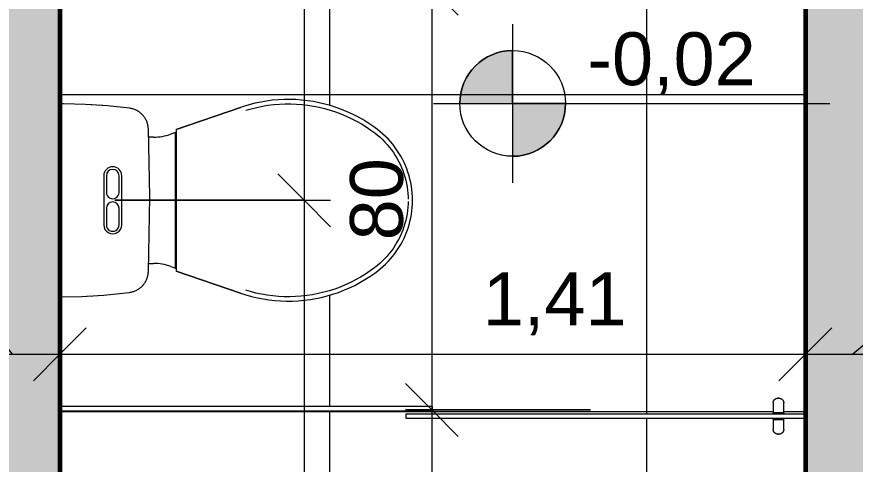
# Model space of a CAD drawing. Header units: millimetres. Extents: x -168557 to 193771, y -108373 to 197278.
# Drawn here: x 184331 to 185917, y -15529 to -14683 of the extents above; entities that cross this region are included whole.
import ezdxf

# ---------------------------------------------------------------- set-up
doc = ezdxf.new("R2010")
doc.units = ezdxf.units.MM
for name, color, linetype, lineweight in [('A-ANNO-DIMS', 211, 'Continuous', 9), ('A-ANNO-DIMS-50', 211, 'Continuous', 9), ('A-FLOR-PATT', 8, 'Continuous', 25), ('A-GENM', 13, 'Continuous', 9), ('A-WALL', 113, 'Continuous', 9), ('A-WALL-PATT', 111, 'Continuous', 25), ('G-ANNO-DIMS', 111, 'Continuous', 9), ('P-SANR-FIXT', 6, 'Continuous', 9)]:
    doc.layers.add(name, color=color, linetype=linetype, lineweight=lineweight)
doc.styles.add('@Arial Unicode MS_1', font='ARIALUNI.TTF', dxfattribs={"height": 100})
doc.styles.add('Arial_2', font='arial.ttf', dxfattribs={"height": 100})
doc.dimstyles.new('CRT_-__Metros_-_Linha_de_chamada_3_5_mm_2', dxfattribs={"dimscale": 304.8, "dimtxt": 100.584485, "dimasz": 0.328084, "dimexe": 0.164042, "dimexo": 0.0625, "dimgap": 0.082021, "dimtad": 1, "dimdec": 0, "dimlfac": 0.1, "dimdsep": 46, "dimtxsty": '@Arial Unicode MS_1', "dimblk1": 'OBLIQUE', "dimblk2": 'OBLIQUE', "dimsah": 1, "dimcen": 0.09, "dimdle": 0.164042, "dimazin": 0, "dimtfac": 1, "dimtdec": 4, "dimtix": 1, "dimtmove": 0, "dimatfit": 3, "dimfxl": 0.984252, "dimfxlon": 1, "dimtvp": 1, "dimtolj": 1, "dimtzin": 0, "dimarcsym": 2})
doc.dimstyles.new('CRT_-__Metros_-_Linha_de_chamada_3_5_mm_4', dxfattribs={"dimscale": 304.8, "dimtxt": 100.584485, "dimasz": 0.328084, "dimexe": 0.164042, "dimexo": 0.0625, "dimgap": 0.082021, "dimtad": 1, "dimdec": 0, "dimlfac": 0.1, "dimdsep": 46, "dimtxsty": '@Arial Unicode MS_1', "dimblk1": 'OBLIQUE', "dimblk2": 'OBLIQUE', "dimsah": 1, "dimcen": 0.09, "dimdle": 0.164042, "dimazin": 0, "dimtfac": 1, "dimtdec": 4, "dimtix": 1, "dimtmove": 1, "dimatfit": 3, "dimfxl": 0.984252, "dimfxlon": 1, "dimtvp": 1, "dimtolj": 1, "dimtzin": 0, "dimarcsym": 2})
doc.dimstyles.new('CRT_-__Metros_-_Linha_de_chamada_3_5_mm_5', dxfattribs={"dimscale": 304.8, "dimtxt": 100.584485, "dimasz": 0.328084, "dimexe": 0.164042, "dimexo": 0.0625, "dimgap": 0.082021, "dimtad": 1, "dimlfac": 0.001, "dimrnd": 0.01, "dimzin": 0, "dimdsep": 46, "dimtxsty": '@Arial Unicode MS_1', "dimblk1": 'OBLIQUE', "dimblk2": 'OBLIQUE', "dimsah": 1, "dimcen": 0.09, "dimdle": 0.164042, "dimazin": 0, "dimtfac": 1, "dimtdec": 4, "dimtix": 1, "dimtmove": 2, "dimatfit": 3, "dimfxl": 0.984252, "dimfxlon": 1, "dimtvp": 1, "dimtolj": 1, "dimtzin": 0, "dimarcsym": 2})
doc.dimstyles.new('CRT_-__Metros_-_Linha_de_chamada_3_5_mm_6', dxfattribs={"dimscale": 304.8, "dimtxt": 100.584485, "dimasz": 0.328084, "dimexe": 0.164042, "dimexo": 0.0625, "dimgap": 0.082021, "dimtad": 1, "dimdec": 0, "dimlfac": 0.1, "dimdsep": 46, "dimtxsty": '@Arial Unicode MS_1', "dimblk1": 'OBLIQUE', "dimblk2": 'OBLIQUE', "dimsah": 1, "dimcen": 0.09, "dimdle": 0.164042, "dimazin": 0, "dimtfac": 1, "dimtdec": 4, "dimtix": 1, "dimtmove": 2, "dimatfit": 3, "dimfxl": 0.984252, "dimfxlon": 1, "dimtvp": 1, "dimtolj": 1, "dimtzin": 0, "dimarcsym": 2})

# ---------------------------------------------------------------- blocks, each defined once
blk = doc.blocks.new('CRT_MGN_BNH_Box frontal F1 Tec-Vidro - CRT_MGN_BNH_Box frontal F1 Tec-Vidro-2700670-TERREO')
at = {"layer": 'A-GENM', "color": 55}
for p, q in [((-664, 36.7), (-664, 17.8)), ((-644, 17.8), (-644, 36.7)), ((-664, 17.8), (-644, 17.8)), ((-664, 5.6), (-664, -13.3)), ((-664, 5.6), (-644, 5.6)), ((-644, -13.3), (-644, 5.6))]:
    blk.add_line(p, q, dxfattribs=at)
at = {"layer": 'A-GENM', "color": 55, "flags": 128}
for points in [[(-664, 36.7), (-664, 37), (-664, 37.4), (-663.9, 37.7), (-663.9, 38.1), (-663.8, 38.4), (-663.7, 38.8), (-663.6, 39.1), (-663.5, 39.5), (-663.4, 39.8), (-663.3, 40.2), (-663.1, 40.5), (-663, 40.8), (-662.8, 41.1), (-662.6, 41.4), (-662.4, 41.7), (-662.2, 42), (-662, 42.3), (-661.8, 42.6), (-661.5, 42.9), (-661.3, 43.1), (-661, 43.4), (-660.7, 43.6), (-660.5, 43.8), (-660.2, 44), (-659.9, 44.2), (-659.6, 44.4), (-659.2, 44.6), (-658.9, 44.8), (-658.6, 44.9), (-658.3, 45), (-657.9, 45.2), (-657.6, 45.3), (-657.2, 45.4), (-656.9, 45.5), (-656.5, 45.5), (-656.2, 45.6), (-655.8, 45.6), (-655.5, 45.6), (-655.1, 45.7), (-655, 45.7)], [(-653, 45.7), (-653, 45.7), (-653, 45.7), (-653, 45.7), (-653, 45.7), (-653, 45.7), (-653, 45.7), (-653.1, 45.7), (-653.1, 45.7), (-653.1, 45.7), (-653.1, 45.7), (-653.1, 45.7), (-653.1, 45.7), (-653.2, 45.7), (-653.2, 45.7), (-653.2, 45.7), (-653.2, 45.7), (-653.2, 45.7), (-653.3, 45.7), (-653.3, 45.7), (-653.3, 45.7), (-653.4, 45.7), (-653.4, 45.7), (-653.4, 45.7), (-653.5, 45.7), (-653.5, 45.7), (-653.5, 45.7), (-653.6, 45.7), (-653.6, 45.7), (-653.6, 45.7), (-653.7, 45.7), (-653.7, 45.7), (-653.8, 45.7), (-653.8, 45.7), (-653.8, 45.7), (-653.9, 45.7), (-653.9, 45.7), (-653.9, 45.7), (-654, 45.7), (-654, 45.7), (-654.1, 45.7), (-654.1, 45.7), (-654.1, 45.7), (-654.2, 45.7), (-654.2, 45.7), (-654.3, 45.7), (-654.3, 45.7), (-654.3, 45.7), (-654.4, 45.7), (-654.4, 45.7), (-654.5, 45.7), (-654.5, 45.7), (-654.5, 45.7), (-654.6, 45.7), (-654.6, 45.7), (-654.6, 45.7), (-654.7, 45.7), (-654.7, 45.7), (-654.7, 45.7), (-654.7, 45.7), (-654.8, 45.7), (-654.8, 45.7), (-654.8, 45.7), (-654.8, 45.7), (-654.9, 45.7), (-654.9, 45.7), (-654.9, 45.7), (-654.9, 45.7), (-654.9, 45.7), (-654.9, 45.7), (-655, 45.7), (-655, 45.7), (-655, 45.7), (-655, 45.7), (-655, 45.7), (-655, 45.7), (-655, 45.7), (-655, 45.7)], [(-655, 45.7), (-655, 45.7), (-655, 45.7), (-655, 45.7), (-655, 45.7), (-655, 45.7), (-655, 45.7), (-654.9, 45.7), (-654.9, 45.7), (-654.9, 45.7), (-654.9, 45.7), (-654.9, 45.7), (-654.9, 45.7), (-654.8, 45.7), (-654.8, 45.7), (-654.8, 45.7), (-654.8, 45.7), (-654.8, 45.7), (-654.7, 45.7), (-654.7, 45.7), (-654.7, 45.7), (-654.6, 45.7), (-654.6, 45.7), (-654.6, 45.7), (-654.5, 45.7), (-654.5, 45.7), (-654.5, 45.7), (-654.4, 45.7), (-654.4, 45.7), (-654.4, 45.7), (-654.3, 45.7), (-654.3, 45.7), (-654.2, 45.7), (-654.2, 45.7), (-654.2, 45.7), (-654.1, 45.7), (-654.1, 45.7), (-654.1, 45.7), (-654, 45.7), (-654, 45.7), (-653.9, 45.7), (-653.9, 45.7), (-653.9, 45.7), (-653.8, 45.7), (-653.8, 45.7), (-653.7, 45.7), (-653.7, 45.7), (-653.7, 45.7), (-653.6, 45.7), (-653.6, 45.7), (-653.5, 45.7), (-653.5, 45.7), (-653.5, 45.7), (-653.4, 45.7), (-653.4, 45.7), (-653.4, 45.7), (-653.3, 45.7), (-653.3, 45.7), (-653.3, 45.7), (-653.3, 45.7), (-653.2, 45.7), (-653.2, 45.7), (-653.2, 45.7), (-653.2, 45.7), (-653.1, 45.7), (-653.1, 45.7), (-653.1, 45.7), (-653.1, 45.7), (-653.1, 45.7), (-653.1, 45.7), (-653, 45.7), (-653, 45.7), (-653, 45.7), (-653, 45.7), (-653, 45.7), (-653, 45.7), (-653, 45.7), (-653, 45.7)], [(-653, 45.7), (-652.6, 45.7), (-652.3, 45.6), (-651.9, 45.6), (-651.6, 45.5), (-651.2, 45.5), (-650.9, 45.4), (-650.5, 45.3), (-650.2, 45.2), (-649.8, 45.1), (-649.5, 44.9), (-649.2, 44.8), (-648.8, 44.6), (-648.5, 44.5), (-648.2, 44.3), (-647.9, 44.1), (-647.6, 43.9), (-647.3, 43.7), (-647.1, 43.4), (-646.8, 43.2), (-646.5, 42.9), (-646.3, 42.7), (-646.1, 42.4), (-645.8, 42.1), (-645.6, 41.8), (-645.4, 41.5), (-645.2, 41.2), (-645.1, 40.9), (-644.9, 40.6), (-644.7, 40.3), (-644.6, 39.9), (-644.5, 39.6), (-644.4, 39.2), (-644.3, 38.9), (-644.2, 38.5), (-644.1, 38.2), (-644.1, 37.8), (-644, 37.5), (-644, 37.1), (-644, 36.8), (-644, 36.7)], [(-663, 15.7), (-663, 15.7), (-663.1, 15.7), (-663.1, 15.7), (-663.2, 15.7), (-663.2, 15.7), (-663.2, 15.7), (-663.3, 15.7), (-663.3, 15.7), (-663.4, 15.7), (-663.4, 15.8), (-663.4, 15.8), (-663.5, 15.8), (-663.5, 15.8), (-663.5, 15.8), (-663.6, 15.9), (-663.6, 15.9), (-663.6, 15.9), (-663.7, 15.9), (-663.7, 16), (-663.7, 16), (-663.8, 16), (-663.8, 16.1), (-663.8, 16.1), (-663.8, 16.1), (-663.9, 16.2), (-663.9, 16.2), (-663.9, 16.3), (-663.9, 16.3), (-663.9, 16.3), (-663.9, 16.4), (-664, 16.4), (-664, 16.4), (-664, 16.5), (-664, 16.5), (-664, 16.6), (-664, 16.6), (-664, 16.7), (-664, 16.7), (-664, 16.7), (-664, 16.8), (-664, 16.8), (-664, 16.9), (-664, 16.9), (-664, 16.9), (-664, 17), (-664, 17), (-663.9, 17.1), (-663.9, 17.1), (-663.9, 17.1), (-663.9, 17.2), (-663.9, 17.2), (-663.8, 17.3), (-663.8, 17.3), (-663.8, 17.3), (-663.8, 17.4), (-663.7, 17.4), (-663.7, 17.4), (-663.7, 17.5), (-663.7, 17.5), (-663.6, 17.5), (-663.6, 17.5), (-663.6, 17.6), (-663.5, 17.6), (-663.5, 17.6), (-663.5, 17.6), (-663.4, 17.6), (-663.4, 17.7), (-663.3, 17.7), (-663.3, 17.7), (-663.3, 17.7), (-663.2, 17.7), (-663.2, 17.7), (-663.1, 17.7), (-663.1, 17.7), (-663.1, 17.8), (-663, 17.8), (-663, 17.8), (-663, 17.8)], [(-645, 17.8), (-645.1, 17.8), (-645.1, 17.8), (-645.1, 17.8), (-645.2, 17.8), (-645.2, 17.8), (-645.3, 17.8), (-645.4, 17.8), (-645.5, 17.8), (-645.6, 17.8), (-645.8, 17.8), (-645.9, 17.8), (-646.1, 17.8), (-646.2, 17.8), (-646.4, 17.8), (-646.6, 17.8), (-646.8, 17.8), (-647, 17.8), (-647.3, 17.8), (-647.5, 17.8), (-647.8, 17.8), (-648, 17.8), (-648.3, 17.8), (-648.6, 17.8), (-648.9, 17.8), (-649.2, 17.8), (-649.5, 17.8), (-649.8, 17.8), (-650.1, 17.8), (-650.4, 17.8), (-650.8, 17.8), (-651.1, 17.8), (-651.4, 17.8), (-651.8, 17.8), (-652.1, 17.8), (-652.5, 17.8), (-652.8, 17.8), (-653.2, 17.8), (-653.5, 17.8), (-653.9, 17.8), (-654.3, 17.8), (-654.6, 17.8), (-655, 17.8), (-655.3, 17.8), (-655.7, 17.8), (-656, 17.8), (-656.4, 17.8), (-656.7, 17.8), (-657.1, 17.8), (-657.4, 17.8), (-657.7, 17.8), (-658, 17.8), (-658.4, 17.8), (-658.7, 17.8), (-659, 17.8), (-659.3, 17.8), (-659.6, 17.8), (-659.8, 17.8), (-660.1, 17.8), (-660.4, 17.8), (-660.6, 17.8), (-660.8, 17.8), (-661.1, 17.8), (-661.3, 17.8), (-661.5, 17.8), (-661.7, 17.8), (-661.8, 17.8), (-662, 17.8), (-662.2, 17.8), (-662.3, 17.8), (-662.4, 17.8), (-662.5, 17.8), (-662.6, 17.8), (-662.7, 17.8), (-662.8, 17.8), (-662.9, 17.8), (-662.9, 17.8), (-662.9, 17.8), (-662.9, 17.8), (-663, 17.8)], [(-663, 17.8), (-662.9, 17.8), (-662.9, 17.8), (-662.9, 17.8), (-662.8, 17.8), (-662.8, 17.8), (-662.7, 17.8), (-662.6, 17.8), (-662.5, 17.8), (-662.4, 17.8), (-662.2, 17.8), (-662.1, 17.8), (-661.9, 17.8), (-661.8, 17.8), (-661.6, 17.8), (-661.4, 17.8)], [(-646.5, 17.8), (-646.3, 17.8), (-646.2, 17.8), (-646, 17.8), (-645.8, 17.8), (-645.7, 17.8), (-645.6, 17.8), (-645.5, 17.8), (-645.4, 17.8), (-645.3, 17.8), (-645.2, 17.8), (-645.1, 17.8), (-645.1, 17.8), (-645.1, 17.8), (-645.1, 17.8), (-645, 17.8)], [(-645, 17.8), (-645, 17.8), (-645, 17.8), (-644.9, 17.7), (-644.9, 17.7), (-644.8, 17.7), (-644.8, 17.7), (-644.8, 17.7), (-644.7, 17.7), (-644.7, 17.7), (-644.6, 17.7), (-644.6, 17.7), (-644.6, 17.6), (-644.5, 17.6), (-644.5, 17.6), (-644.5, 17.6), (-644.4, 17.5), (-644.4, 17.5), (-644.4, 17.5), (-644.3, 17.5), (-644.3, 17.4), (-644.3, 17.4), (-644.2, 17.4), (-644.2, 17.3), (-644.2, 17.3), (-644.2, 17.3), (-644.1, 17.2), (-644.1, 17.2), (-644.1, 17.2), (-644.1, 17.1), (-644.1, 17.1), (-644.1, 17), (-644, 17), (-644, 17), (-644, 16.9), (-644, 16.9), (-644, 16.8), (-644, 16.8), (-644, 16.8), (-644, 16.7), (-644, 16.7), (-644, 16.6), (-644, 16.6), (-644, 16.6), (-644, 16.5), (-644, 16.5), (-644, 16.4), (-644, 16.4), (-644.1, 16.3), (-644.1, 16.3), (-644.1, 16.3), (-644.1, 16.2), (-644.1, 16.2), (-644.2, 16.2), (-644.2, 16.1), (-644.2, 16.1), (-644.2, 16.1), (-644.3, 16), (-644.3, 16), (-644.3, 16), (-644.3, 15.9), (-644.4, 15.9), (-644.4, 15.9), (-644.4, 15.9), (-644.5, 15.8), (-644.5, 15.8), (-644.5, 15.8), (-644.6, 15.8), (-644.6, 15.8), (-644.7, 15.7), (-644.7, 15.7), (-644.7, 15.7), (-644.8, 15.7), (-644.8, 15.7), (-644.9, 15.7), (-644.9, 15.7), (-644.9, 15.7), (-645, 15.7), (-645, 15.7)], [(-663, 5.6), (-663, 5.6), (-663, 5.6), (-663.1, 5.6), (-663.1, 5.6), (-663.2, 5.6), (-663.2, 5.6), (-663.2, 5.6), (-663.3, 5.6), (-663.3, 5.6), (-663.4, 5.6), (-663.4, 5.7), (-663.4, 5.7), (-663.5, 5.7), (-663.5, 5.7), (-663.5, 5.7), (-663.6, 5.8), (-663.6, 5.8), (-663.6, 5.8), (-663.7, 5.8), (-663.7, 5.9), (-663.7, 5.9), (-663.8, 5.9), (-663.8, 6), (-663.8, 6), (-663.8, 6), (-663.9, 6.1), (-663.9, 6.1), (-663.9, 6.2), (-663.9, 6.2), (-663.9, 6.2), (-663.9, 6.3), (-664, 6.3), (-664, 6.3), (-664, 6.4), (-664, 6.4), (-664, 6.5), (-664, 6.5), (-664, 6.6), (-664, 6.6), (-664, 6.6), (-664, 6.7), (-664, 6.7), (-664, 6.8), (-664, 6.8), (-664, 6.8), (-664, 6.9), (-664, 6.9), (-663.9, 7), (-663.9, 7), (-663.9, 7), (-663.9, 7.1), (-663.9, 7.1), (-663.8, 7.2), (-663.8, 7.2), (-663.8, 7.2), (-663.8, 7.3), (-663.7, 7.3), (-663.7, 7.3), (-663.7, 7.4), (-663.7, 7.4), (-663.6, 7.4), (-663.6, 7.4), (-663.6, 7.5), (-663.5, 7.5), (-663.5, 7.5), (-663.5, 7.5), (-663.4, 7.5), (-663.4, 7.6), (-663.3, 7.6), (-663.3, 7.6), (-663.3, 7.6), (-663.2, 7.6), (-663.2, 7.6), (-663.1, 7.6), (-663.1, 7.6), (-663.1, 7.7), (-663, 7.7), (-663, 7.7)], [(-663, 5.6), (-662.9, 5.6), (-662.9, 5.6), (-662.9, 5.6), (-662.8, 5.6), (-662.8, 5.6), (-662.7, 5.6), (-662.6, 5.6), (-662.5, 5.6), (-662.4, 5.6), (-662.2, 5.6), (-662.1, 5.6), (-661.9, 5.6), (-661.8, 5.6), (-661.6, 5.6), (-661.4, 5.6), (-661.2, 5.6), (-661, 5.6), (-660.7, 5.6), (-660.5, 5.6), (-660.2, 5.6), (-660, 5.6), (-659.7, 5.6), (-659.4, 5.6), (-659.1, 5.6), (-658.8, 5.6), (-658.5, 5.6), (-658.2, 5.6), (-657.9, 5.6), (-657.6, 5.6), (-657.2, 5.6), (-656.9, 5.6), (-656.6, 5.6), (-656.2, 5.6), (-655.9, 5.6), (-655.5, 5.6), (-655.2, 5.6), (-654.8, 5.6), (-654.5, 5.6), (-654.1, 5.6), (-653.7, 5.6), (-653.4, 5.6), (-653, 5.6), (-652.7, 5.6), (-652.3, 5.6), (-652, 5.6), (-651.6, 5.6), (-651.3, 5.6), (-650.9, 5.6), (-650.6, 5.6), (-650.3, 5.6), (-650, 5.6), (-649.6, 5.6), (-649.3, 5.6), (-649, 5.6), (-648.7, 5.6), (-648.4, 5.6), (-648.2, 5.6), (-647.9, 5.6), (-647.6, 5.6), (-647.4, 5.6), (-647.2, 5.6), (-646.9, 5.6), (-646.7, 5.6), (-646.5, 5.6), (-646.3, 5.6), (-646.2, 5.6), (-646, 5.6), (-645.8, 5.6), (-645.7, 5.6), (-645.6, 5.6), (-645.5, 5.6), (-645.4, 5.6), (-645.3, 5.6), (-645.2, 5.6), (-645.1, 5.6), (-645.1, 5.6), (-645.1, 5.6), (-645.1, 5.6), (-645, 5.6)], [(-661.5, 5.6), (-661.7, 5.6), (-661.8, 5.6), (-662, 5.6), (-662.2, 5.6), (-662.3, 5.6), (-662.4, 5.6), (-662.5, 5.6), (-662.6, 5.6), (-662.7, 5.6), (-662.8, 5.6), (-662.9, 5.6), (-662.9, 5.6), (-662.9, 5.6), (-662.9, 5.6), (-663, 5.6)], [(-645, 5.6), (-645.1, 5.6), (-645.1, 5.6), (-645.1, 5.6), (-645.2, 5.6), (-645.2, 5.6), (-645.3, 5.6), (-645.4, 5.6), (-645.5, 5.6), (-645.6, 5.6), (-645.8, 5.6), (-645.9, 5.6), (-646.1, 5.6), (-646.2, 5.6), (-646.4, 5.6), (-646.6, 5.6)], [(-645, 7.7), (-645, 7.7), (-644.9, 7.7), (-644.9, 7.6), (-644.8, 7.6), (-644.8, 7.6), (-644.8, 7.6), (-644.7, 7.6), (-644.7, 7.6), (-644.6, 7.6), (-644.6, 7.6), (-644.6, 7.5), (-644.5, 7.5), (-644.5, 7.5), (-644.5, 7.5), (-644.4, 7.5), (-644.4, 7.4), (-644.4, 7.4), (-644.3, 7.4), (-644.3, 7.3), (-644.3, 7.3), (-644.2, 7.3), (-644.2, 7.2), (-644.2, 7.2), (-644.2, 7.2), (-644.1, 7.1), (-644.1, 7.1), (-644.1, 7.1), (-644.1, 7), (-644.1, 7), (-644.1, 6.9), (-644, 6.9), (-644, 6.9), (-644, 6.8), (-644, 6.8), (-644, 6.7), (-644, 6.7), (-644, 6.7), (-644, 6.6), (-644, 6.6), (-644, 6.5), (-644, 6.5), (-644, 6.5), (-644, 6.4), (-644, 6.4), (-644, 6.3), (-644, 6.3), (-644.1, 6.2), (-644.1, 6.2), (-644.1, 6.2), (-644.1, 6.1), (-644.1, 6.1), (-644.2, 6.1), (-644.2, 6), (-644.2, 6), (-644.2, 6), (-644.3, 5.9), (-644.3, 5.9), (-644.3, 5.9), (-644.3, 5.8), (-644.4, 5.8), (-644.4, 5.8), (-644.4, 5.8), (-644.5, 5.7), (-644.5, 5.7), (-644.5, 5.7), (-644.6, 5.7), (-644.6, 5.7), (-644.7, 5.6), (-644.7, 5.6), (-644.7, 5.6), (-644.8, 5.6), (-644.8, 5.6), (-644.9, 5.6), (-644.9, 5.6), (-644.9, 5.6), (-645, 5.6), (-645, 5.6), (-645, 5.6)], [(-655, -22.3), (-655.4, -22.3), (-655.7, -22.3), (-656.1, -22.3), (-656.4, -22.2), (-656.8, -22.2), (-657.1, -22.1), (-657.5, -22), (-657.8, -21.9), (-658.2, -21.8), (-658.5, -21.6), (-658.8, -21.5), (-659.2, -21.3), (-659.5, -21.2), (-659.8, -21), (-660.1, -20.8), (-660.4, -20.6), (-660.7, -20.3), (-660.9, -20.1), (-661.2, -19.9), (-661.5, -19.6), (-661.7, -19.3), (-661.9, -19.1), (-662.2, -18.8), (-662.4, -18.5), (-662.6, -18.2), (-662.8, -17.9), (-662.9, -17.6), (-663.1, -17.3), (-663.3, -16.9), (-663.4, -16.6), (-663.5, -16.3), (-663.6, -15.9), (-663.7, -15.6), (-663.8, -15.2), (-663.9, -14.9), (-663.9, -14.5), (-664, -14.2), (-664, -13.8), (-664, -13.4), (-664, -13.3)], [(-644, -13.3), (-644, -13.7), (-644, -14.1), (-644.1, -14.4), (-644.1, -14.8), (-644.2, -15.1), (-644.3, -15.5), (-644.4, -15.8), (-644.5, -16.2), (-644.6, -16.5), (-644.7, -16.8), (-644.9, -17.2), (-645, -17.5), (-645.2, -17.8), (-645.4, -18.1), (-645.6, -18.4), (-645.8, -18.7), (-646, -19), (-646.2, -19.3), (-646.5, -19.5), (-646.7, -19.8), (-647, -20), (-647.3, -20.3), (-647.5, -20.5), (-647.8, -20.7), (-648.1, -20.9), (-648.4, -21.1), (-648.8, -21.3), (-649.1, -21.4), (-649.4, -21.6), (-649.7, -21.7), (-650.1, -21.9), (-650.4, -22), (-650.8, -22.1), (-651.1, -22.1), (-651.5, -22.2), (-651.8, -22.3), (-652.2, -22.3), (-652.5, -22.3), (-652.9, -22.3), (-653, -22.3)], [(-655, -22.3), (-655, -22.3), (-655, -22.3), (-655, -22.3), (-655, -22.3), (-655, -22.3), (-655, -22.3), (-654.9, -22.3), (-654.9, -22.3), (-654.9, -22.3), (-654.9, -22.3), (-654.9, -22.3), (-654.9, -22.3), (-654.8, -22.3), (-654.8, -22.3), (-654.8, -22.3), (-654.8, -22.3), (-654.8, -22.3), (-654.7, -22.3), (-654.7, -22.3), (-654.7, -22.3), (-654.6, -22.3), (-654.6, -22.3), (-654.6, -22.3), (-654.5, -22.3), (-654.5, -22.3), (-654.5, -22.3), (-654.4, -22.3), (-654.4, -22.3), (-654.4, -22.3), (-654.3, -22.3), (-654.3, -22.3), (-654.2, -22.3), (-654.2, -22.3), (-654.2, -22.3), (-654.1, -22.3), (-654.1, -22.3), (-654.1, -22.3), (-654, -22.3), (-654, -22.3), (-653.9, -22.3), (-653.9, -22.3), (-653.9, -22.3), (-653.8, -22.3), (-653.8, -22.3), (-653.7, -22.3), (-653.7, -22.3), (-653.7, -22.3), (-653.6, -22.3), (-653.6, -22.3), (-653.5, -22.3), (-653.5, -22.3), (-653.5, -22.3), (-653.4, -22.3), (-653.4, -22.3), (-653.4, -22.3), (-653.3, -22.3), (-653.3, -22.3), (-653.3, -22.3), (-653.3, -22.3), (-653.2, -22.3), (-653.2, -22.3), (-653.2, -22.3), (-653.2, -22.3), (-653.1, -22.3), (-653.1, -22.3), (-653.1, -22.3), (-653.1, -22.3), (-653.1, -22.3), (-653.1, -22.3), (-653, -22.3), (-653, -22.3), (-653, -22.3), (-653, -22.3), (-653, -22.3), (-653, -22.3), (-653, -22.3), (-653, -22.3)], [(-653, -22.3), (-653, -22.3), (-653, -22.3), (-653, -22.3), (-653, -22.3), (-653, -22.3), (-653, -22.3), (-653.1, -22.3), (-653.1, -22.3), (-653.1, -22.3), (-653.1, -22.3), (-653.1, -22.3), (-653.1, -22.3), (-653.2, -22.3), (-653.2, -22.3), (-653.2, -22.3), (-653.2, -22.3), (-653.2, -22.3), (-653.3, -22.3), (-653.3, -22.3), (-653.3, -22.3), (-653.4, -22.3), (-653.4, -22.3), (-653.4, -22.3), (-653.5, -22.3), (-653.5, -22.3), (-653.5, -22.3), (-653.6, -22.3), (-653.6, -22.3), (-653.6, -22.3), (-653.7, -22.3), (-653.7, -22.3), (-653.8, -22.3), (-653.8, -22.3), (-653.8, -22.3), (-653.9, -22.3), (-653.9, -22.3), (-653.9, -22.3), (-654, -22.3), (-654, -22.3), (-654.1, -22.3), (-654.1, -22.3), (-654.1, -22.3), (-654.2, -22.3), (-654.2, -22.3), (-654.3, -22.3), (-654.3, -22.3), (-654.3, -22.3), (-654.4, -22.3), (-654.4, -22.3), (-654.5, -22.3), (-654.5, -22.3), (-654.5, -22.3), (-654.6, -22.3), (-654.6, -22.3), (-654.6, -22.3), (-654.7, -22.3), (-654.7, -22.3), (-654.7, -22.3), (-654.7, -22.3), (-654.8, -22.3), (-654.8, -22.3), (-654.8, -22.3), (-654.8, -22.3), (-654.9, -22.3), (-654.9, -22.3), (-654.9, -22.3), (-654.9, -22.3), (-654.9, -22.3), (-654.9, -22.3), (-655, -22.3), (-655, -22.3), (-655, -22.3), (-655, -22.3), (-655, -22.3), (-655, -22.3), (-655, -22.3), (-655, -22.3)]]:
    blk.add_lwpolyline(points, dxfattribs=at)
blk = doc.blocks.new('CRT-POR-Folha-Madeira-Face Based vidro - CRT-POR-Folha-Madeira-Face Based vidro-3529282-TERREO')
at = {"layer": 'A-GENM'}
for p, q in [((3090.4, -15419.9), (2385.4, -15419.9)), ((2385.4, -15419.9), (2385.4, -15427.9)), ((2385.4, -15427.9), (3090.4, -15427.9)), ((3090.4, -15427.9), (3090.4, -15419.9))]:
    blk.add_line(p, q, dxfattribs=at)
blk = doc.blocks.new('CRT-POR-Folha-Madeira-Face Based vidro - CRT-POR-Folha-Madeira-Face Based vidro-3529283-TERREO')
at = {"layer": 'A-GENM'}
for p, q in [((3794.4, -15434), (3039.4, -15434)), ((3039.4, -15434), (3039.4, -15442)), ((3039.4, -15442), (3794.4, -15442)), ((3794.4, -15442), (3794.4, -15434))]:
    blk.add_line(p, q, dxfattribs=at)
blk = doc.blocks.new('Bacia Sanitária - Caixa acoplada-3529581-TERREO')
at = {"layer": 'P-SANR-FIXT'}
for p, q in [((-50.6, 431.4), (-8.8, 310)), ((-8.8, 310), (-50.6, 431.4)), ((258.8, 310), (300.6, 431.4)), ((300.6, 431.4), (258.8, 310)), ((-3.5, 310), (-3.2, 309)), ((253.2, 309), (-3.2, 309)), ((-3.2, 309), (0, 299.8)), ((7.1, 310), (242.9, 310)), ((250, 299.8), (253.2, 309)), ((253.2, 309), (253.5, 310)), ((5.5, 267.2), (5.5, 257.8)), ((244.5, 257.8), (244.5, 267.2)), ((171.5, 207), (78.5, 207)), ((110, 202), (78.5, 202)), ((171.5, 202), (140, 202)), ((78.5, 178), (110, 178)), ((140, 178), (171.5, 178)), ((78.5, 173), (171.5, 173))]:
    blk.add_line(p, q, dxfattribs=at)
at = {"layer": 'P-SANR-FIXT', "flags": 128}
for points in [[(258.9, 690.7), (254.7, 696), (250.3, 701.1), (245.7, 706), (240.9, 710.7), (235.9, 715.3), (230.8, 719.6), (225.5, 723.7), (220, 727.6), (214.4, 731.3), (208.6, 734.8), (202.7, 738), (196.6, 741), (190.5, 743.7), (184.2, 746.2), (177.9, 748.5), (171.5, 750.5), (165, 752.2), (158.4, 753.7), (151.8, 754.9), (145.1, 755.8), (138.4, 756.5), (131.7, 756.9), (125, 757), (118.2, 756.9), (111.5, 756.5), (104.8, 755.8), (98.1, 754.8), (91.5, 753.6), (85, 752.2), (78.5, 750.4), (72, 748.4), (65.7, 746.2), (59.4, 743.7), (53.3, 741), (47.2, 738), (41.3, 734.7), (35.6, 731.3), (29.9, 727.6), (24.5, 723.7), (19.1, 719.5), (14, 715.2), (9, 710.7), (4.2, 705.9), (-0.3, 701), (-4.7, 695.9), (-8.9, 690.7)], [(-2.3, 685.7), (1.7, 690.7), (5.9, 695.5), (10.3, 700.2), (14.8, 704.7), (19.5, 709), (24.4, 713.1), (29.5, 717.1), (34.7, 720.8), (40, 724.3), (45.5, 727.6), (51.1, 730.6), (56.9, 733.5), (62.7, 736.1), (68.7, 738.5), (74.7, 740.6), (80.8, 742.5), (87, 744.1), (93.3, 745.5), (99.5, 746.7), (105.9, 747.6), (112.3, 748.2), (118.6, 748.6), (122.9, 748.7)], [(127, 748.7), (131.4, 748.6), (137.8, 748.2), (144.2, 747.6), (150.5, 746.7), (156.8, 745.5), (163, 744.1), (169.2, 742.5), (175.3, 740.6), (181.4, 738.4), (187.3, 736.1), (193.2, 733.5), (198.9, 730.6), (204.5, 727.6), (210, 724.3), (215.3, 720.8), (220.6, 717), (225.6, 713.1), (230.5, 709), (235.2, 704.7), (239.8, 700.2), (244.1, 695.5), (248.3, 690.6), (252.3, 685.7)], [(-8.9, 690.7), (-15.4, 681.7), (-21.6, 672.5), (-27.5, 663), (-32.9, 653.3), (-38, 643.4), (-42.6, 633.2), (-46.9, 622.9), (-50.7, 612.5), (-54.1, 601.9), (-57.1, 591.2), (-59.6, 580.3), (-61.7, 569.4), (-63.4, 558.4), (-64.6, 547.3), (-65.4, 536.2), (-65.8, 525.1), (-65.7, 514), (-65.1, 502.9), (-64.1, 491.8), (-62.7, 480.7), (-60.8, 469.8), (-58.5, 458.9), (-55.8, 448.1), (-52.6, 437.4), (-50.6, 431.4)], [(-45.2, 441.6), (-48.2, 451.9), (-50.8, 462.4), (-53, 473), (-54.8, 483.6), (-56.1, 494.4), (-57, 505.1), (-57.4, 515.9), (-57.5, 526.7), (-57.1, 537.5), (-56.2, 548.3), (-55, 559), (-53.3, 569.7), (-51.2, 580.2), (-48.6, 590.7), (-45.7, 601.1), (-42.3, 611.4), (-38.5, 621.5), (-34.3, 631.5), (-29.8, 641.2), (-24.8, 650.8), (-19.5, 660.2), (-13.7, 669.4), (-7.7, 678.3), (-2.3, 685.7)], [(252.3, 685.7), (258.6, 676.9), (264.7, 668), (270.3, 658.8), (275.6, 649.4), (280.5, 639.7), (285, 629.9), (289.1, 619.9), (292.8, 609.8), (296.1, 599.5), (299, 589.1), (301.5, 578.6), (303.6, 568), (305.2, 557.3), (306.4, 546.6), (307.1, 535.8), (307.5, 525), (307.4, 514.2), (306.9, 503.4), (305.9, 492.7), (304.5, 482), (302.7, 471.3), (300.5, 460.8), (297.8, 450.3), (295.2, 441.6)], [(300.6, 431.4), (304, 441.9), (307, 452.7), (309.6, 463.5), (311.7, 474.4), (313.4, 485.4), (314.6, 496.5), (315.4, 507.6), (315.8, 518.7), (315.7, 529.9), (315.2, 541), (314.2, 552.1), (312.8, 563.1), (310.9, 574.1), (308.6, 585), (305.9, 595.8), (302.7, 606.4), (299.1, 617), (295.1, 627.3), (290.7, 637.6), (285.9, 647.6), (280.6, 657.4), (275, 667), (269, 676.4), (262.7, 685.6), (258.9, 690.7)], [(-8.8, 310), (-8.4, 310), (-7.2, 310), (-5.3, 310), (-2.8, 310), (0.2, 310), (3.6, 310), (7.1, 310)], [(242.9, 310), (246.4, 310), (249.8, 310), (252.8, 310), (255.3, 310), (257.2, 310), (258.4, 310), (258.8, 310)], [(-10, 257.4), (-11.7, 257.3), (-13.3, 257.2), (-14.9, 256.9), (-16.5, 256.7), (-18.1, 256.3), (-19.7, 255.9), (-21.3, 255.4), (-22.8, 254.9), (-24.4, 254.2), (-25.9, 253.6), (-27.3, 252.9), (-28.8, 252.1), (-30.2, 251.2), (-31.6, 250.3), (-32.9, 249.4), (-34.2, 248.4), (-35.4, 247.3), (-36.7, 246.2), (-37.8, 245.1), (-38.9, 243.9), (-40, 242.6), (-41, 241.4), (-42, 240), (-42.9, 238.7), (-43.8, 237.3), (-44.6, 235.8), (-45.3, 234.4), (-46, 232.9), (-46.7, 231.4), (-47.2, 229.8), (-47.7, 228.3), (-48.2, 226.7), (-48.5, 225.1), (-48.9, 223.5), (-49.1, 221.9), (-49.1, 221.6)], [(-10, 257.4), (-11.7, 257.3), (-13.3, 257.2), (-14.9, 256.9), (-16.5, 256.7), (-18.1, 256.3), (-19.7, 255.9), (-21.3, 255.4), (-22.8, 254.9), (-24.4, 254.2), (-25.9, 253.6), (-27.3, 252.9), (-28.8, 252.1), (-30.2, 251.2), (-31.6, 250.3), (-32.9, 249.4), (-34.2, 248.4), (-35.4, 247.3), (-36.7, 246.2), (-37.8, 245.1), (-38.9, 243.9), (-40, 242.6), (-41, 241.4), (-42, 240), (-42.9, 238.7), (-43.8, 237.3), (-44.6, 235.8), (-45.3, 234.4), (-46, 232.9), (-46.7, 231.4), (-47.2, 229.8), (-47.7, 228.3), (-48.2, 226.7), (-48.5, 225.1), (-48.9, 223.5), (-49.1, 221.9)], [(260, 257.4), (118.5, 260), (-10, 257.4)], [(121.6, 259.9), (118.5, 260), (-10, 257.4)], [(299.1, 221.6), (298.9, 223.3), (298.6, 224.9), (298.2, 226.5), (297.8, 228.1), (297.3, 229.6), (296.7, 231.2), (296.1, 232.7), (295.4, 234.2), (294.7, 235.6), (293.9, 237.1), (293.1, 238.5), (292.1, 239.8), (291.2, 241.2), (290.2, 242.5), (289.1, 243.7), (288, 244.9), (286.8, 246.1), (285.6, 247.2), (284.4, 248.2), (283.1, 249.2), (281.7, 250.2), (280.4, 251.1), (279, 252), (277.5, 252.7), (276.1, 253.5), (274.6, 254.2), (273.1, 254.8), (271.5, 255.3), (269.9, 255.8), (268.4, 256.2), (266.8, 256.6), (265.2, 256.9), (263.5, 257.1), (261.9, 257.3), (260.3, 257.4), (260, 257.4)], [(299.1, 221.6), (298.9, 223.3), (298.6, 224.9), (298.2, 226.5), (297.8, 228.1), (297.3, 229.6), (296.7, 231.2), (296.1, 232.7), (295.4, 234.2), (294.7, 235.6), (293.9, 237.1), (293.1, 238.5), (292.1, 239.8), (291.2, 241.2), (290.2, 242.5), (289.1, 243.7), (288, 244.9), (286.8, 246.1), (285.6, 247.2), (284.4, 248.2), (283.1, 249.2), (281.7, 250.2), (280.4, 251.1), (279, 252), (277.5, 252.7), (276.1, 253.5), (274.6, 254.2), (273.1, 254.8), (271.5, 255.3), (269.9, 255.8), (268.4, 256.2), (266.8, 256.6), (265.2, 256.9), (263.5, 257.1), (261.9, 257.3), (260.3, 257.4)], [(-49.1, 221.6), (-53.6, 180.3), (-56.4, 138.8), (-57.5, 97.2), (-57.5, 90)], [(-49.1, 221.6), (-53.6, 180.3), (-54.7, 163.1)], [(307.5, 90), (306.7, 131.6), (304.2, 173.1), (300, 214.5), (299.1, 221.6)], [(304.9, 161.7), (304.2, 173.1), (300, 214.5), (299.1, 221.6)], [(-55.6, 150.2), (-56.4, 138.8), (-57.5, 97.2), (-57.5, 90)], [(307.5, 90), (306.7, 131.6), (305.6, 148.8)]]:
    blk.add_lwpolyline(points, dxfattribs=at)
at = {"layer": 'P-SANR-FIXT'}
for centre, radius, start, end in [((-94.5, 267.2), 100, 360, 19.0186), ((344.5, 267.2), 100, 160.9814, 180), ((-8.5, 216.5), 41, 132.457, 134.7599), ((258.5, 216.5), 41, 47.543, 49.9332), ((78.5, 190), 17, 90, 270), ((171.5, 190), 17, 270, 90), ((78.5, 190), 12, 90, 270), ((110, 190), 12, 270, 90), ((140, 190), 12, 90, 270), ((171.5, 190), 12, 270, 90)]:
    blk.add_arc(centre, radius, start, end, dxfattribs=at)
blk = doc.blocks.new('DIMBLOCK160-TERREO')
at = {"layer": 'A-ANNO-DIMS-50'}
for p, q in [((184232.3, -15021), (184232.3, -15371)), ((184232.3, -15321), (184232.3, -15021)), ((184412.3, -15021), (184412.3, -15371)), ((184412.3, -15321), (184412.3, -15021)), ((184228.5, -15202.9), (184322.3, -15321)), ((184228.5, -15202.9), (184228.5, -15202.9)), ((184232.3, -15321), (184412.3, -15321))]:
    blk.add_line(p, q, dxfattribs=at)
at = {"layer": 'A-ANNO-DIMS-50', "lineweight": 18}
for p, q in [((184232.3, -15321), (184282.3, -15271)), ((184412.3, -15321), (184462.3, -15271)), ((184232.3, -15321), (184182.3, -15371)), ((184412.3, -15321), (184362.3, -15371))]:
    blk.add_line(p, q, dxfattribs=at)
at = {"layer": 'A-ANNO-DIMS-50', "color": 0, "insert": (184073.6, -15166.2), "char_height": 100, "width": 185.873, "attachment_point": 1, "line_spacing_factor": 1.117605, "style": '@Arial Unicode MS_1'}
blk.add_mtext('18', dxfattribs=at)
blk = doc.blocks.new('_Oblique')
at = {"color": 0, "linetype": 'ByBlock', "lineweight": -2}
blk.add_line((-0.5, -0.5), (0.5, 0.5), dxfattribs=at)
blk = doc.blocks.new('DIMBLOCK161-TERREO')
at = {"layer": 'A-ANNO-DIMS-50'}
for p, q in [((184412.3, -15021), (184412.3, -15371)), ((184412.3, -15321), (184412.3, -15021)), ((185822.3, -15021), (185822.3, -15371)), ((185822.3, -15321), (185822.3, -15021)), ((184412.3, -15321), (185822.3, -15321))]:
    blk.add_line(p, q, dxfattribs=at)
at = {"layer": 'A-ANNO-DIMS-50', "lineweight": 18}
for p, q in [((184412.3, -15321), (184462.3, -15271)), ((185822.3, -15321), (185872.3, -15271)), ((184412.3, -15321), (184362.3, -15371)), ((185822.3, -15321), (185772.3, -15371))]:
    blk.add_line(p, q, dxfattribs=at)
at = {"layer": 'A-ANNO-DIMS-50', "color": 0, "insert": (185212.3, -15166.2), "char_height": 100, "width": 324.675, "attachment_point": 1, "line_spacing_factor": 1.117605, "style": '@Arial Unicode MS_1'}
blk.add_mtext('1,41', dxfattribs=at)
blk = doc.blocks.new('DIMBLOCK162-TERREO')
at = {"layer": 'A-ANNO-DIMS-50'}
for p, q in [((185822.3, -15021), (185822.3, -15371)), ((185822.3, -15321), (185822.3, -15021)), ((186002.3, -15021), (186002.3, -15371)), ((186002.3, -15321), (186002.3, -15021)), ((186051.4, -15202.9), (185912.3, -15321)), ((186051.4, -15202.9), (186051.4, -15202.9)), ((185822.3, -15321), (186002.3, -15321))]:
    blk.add_line(p, q, dxfattribs=at)
at = {"layer": 'A-ANNO-DIMS-50', "lineweight": 18}
for p, q in [((185822.3, -15321), (185872.3, -15271)), ((186002.3, -15321), (186052.3, -15271)), ((185822.3, -15321), (185772.3, -15371)), ((186002.3, -15321), (185952.3, -15371))]:
    blk.add_line(p, q, dxfattribs=at)
at = {"layer": 'A-ANNO-DIMS-50', "color": 0, "insert": (186051.4, -15166.2), "char_height": 100, "width": 185.873, "attachment_point": 1, "line_spacing_factor": 1.117605, "style": '@Arial Unicode MS_1'}
blk.add_mtext('18', dxfattribs=at)
blk = doc.blocks.new('DIMBLOCK165-TERREO')
at = {"layer": 'A-ANNO-DIMS-50', "lineweight": 18}
for p, q in [((184874.4, -13979.7), (184824.4, -13929.7)), ((184874.4, -13979.7), (184924.4, -14029.7)), ((184874.4, -15029.7), (184824.4, -14979.7)), ((184874.4, -15029.7), (184924.4, -15079.7))]:
    blk.add_line(p, q, dxfattribs=at)
at = {"layer": 'A-ANNO-DIMS-50'}
for p, q in [((184601.9, -13979.7), (184924.4, -13979.7)), ((184874.4, -13979.7), (184601.9, -13979.7)), ((184874.4, -13979.7), (184874.4, -15029.7)), ((184516.5, -15029.7), (184924.4, -15029.7)), ((184874.4, -15029.7), (184516.5, -15029.7))]:
    blk.add_line(p, q, dxfattribs=at)
at = {"layer": 'A-ANNO-DIMS-50', "color": 0, "insert": (184719.6, -14577.2), "char_height": 100, "width": 324.675, "attachment_point": 1, "rotation": 90, "line_spacing_factor": 1.117605, "style": '@Arial Unicode MS_1'}
blk.add_mtext('1,05', dxfattribs=at)
blk = doc.blocks.new('DIMBLOCK166-TERREO')
at = {"layer": 'A-ANNO-DIMS-50', "lineweight": 18}
for p, q in [((184874.4, -15029.7), (184824.4, -14979.7)), ((184874.4, -15029.7), (184924.4, -15079.7)), ((184874.4, -15874.8), (184824.4, -15824.8)), ((184874.4, -15874.8), (184924.4, -15924.8))]:
    blk.add_line(p, q, dxfattribs=at)
at = {"layer": 'A-ANNO-DIMS-50'}
for p, q in [((184516.5, -15029.7), (184924.4, -15029.7)), ((184874.4, -15029.7), (184516.5, -15029.7)), ((184874.4, -15029.7), (184874.4, -15874.8)), ((184431.6, -15874.8), (184924.4, -15874.8)), ((184874.4, -15874.8), (184431.6, -15874.8))]:
    blk.add_line(p, q, dxfattribs=at)
at = {"layer": 'A-ANNO-DIMS-50', "color": 0, "insert": (184719.6, -15698.5), "char_height": 100, "width": 185.873, "attachment_point": 1, "rotation": 90, "line_spacing_factor": 1.117605, "style": '@Arial Unicode MS_1'}
blk.add_mtext('85', dxfattribs=at)
blk = doc.blocks.new('DIMBLOCK169-TERREO')
at = {"layer": 'A-ANNO-DIMS-50', "lineweight": 18}
for p, q in [((185115.9, -14629.7), (185065.9, -14579.7)), ((185115.9, -14629.7), (185165.9, -14679.7)), ((185115.9, -15426.3), (185065.9, -15376.3)), ((185115.9, -15426.3), (185165.9, -15476.3))]:
    blk.add_line(p, q, dxfattribs=at)
at = {"layer": 'A-ANNO-DIMS-50'}
for p, q in [((184968.9, -14629.7), (185165.9, -14629.7)), ((185115.9, -14629.7), (184968.9, -14629.7)), ((185115.9, -14629.7), (185115.9, -15426.3)), ((185415.9, -15426.3), (185065.9, -15426.3)), ((185115.9, -15426.3), (185415.9, -15426.3))]:
    blk.add_line(p, q, dxfattribs=at)
at = {"layer": 'A-ANNO-DIMS-50', "color": 0, "insert": (184961.1, -15105.4), "char_height": 100, "width": 185.873, "attachment_point": 1, "rotation": 90, "line_spacing_factor": 1.117605, "style": '@Arial Unicode MS_1'}
blk.add_mtext('80', dxfattribs=at)
blk = doc.blocks.new('DIMBLOCK170-TERREO')
at = {"layer": 'A-ANNO-DIMS-50', "lineweight": 18}
for p, q in [((185115.9, -15426.3), (185065.9, -15376.3)), ((185115.9, -15426.3), (185165.9, -15476.3)), ((185115.9, -16329.7), (185065.9, -16279.7)), ((185115.9, -16329.7), (185165.9, -16379.7))]:
    blk.add_line(p, q, dxfattribs=at)
at = {"layer": 'A-ANNO-DIMS-50'}
for p, q in [((185415.9, -15426.3), (185065.9, -15426.3)), ((185115.9, -15426.3), (185115.9, -16379.7)), ((185115.9, -15426.3), (185415.9, -15426.3)), ((185415.9, -16329.7), (185065.9, -16329.7)), ((185115.9, -16329.7), (185415.9, -16329.7))]:
    blk.add_line(p, q, dxfattribs=at)
at = {"layer": 'A-ANNO-DIMS-50', "color": 0, "insert": (184961.1, -15955.4), "char_height": 100, "width": 185.873, "attachment_point": 1, "rotation": 90, "line_spacing_factor": 1.117605, "style": '@Arial Unicode MS_1'}
blk.add_mtext('90', dxfattribs=at)
blk = doc.blocks.new('Elevações de ponto - Tag de Nível em Plantas de Pisos NA-224974-TERREO')
at = {"layer": 'G-ANNO-DIMS'}
h = blk.add_hatch(color=256, dxfattribs=at)
edge = h.paths.add_edge_path()
edge.add_line((0, 0), (-2, 0))
edge.add_arc((0, 0), 2, 90, 180, ccw=False)
edge.add_line((0, 2), (0, 0))
h = blk.add_hatch(color=256, dxfattribs=at)
edge = h.paths.add_edge_path()
edge.add_line((0, 0), (2, 0))
edge.add_arc((0, 0), 2, 270, 360, ccw=False)
edge.add_line((0, -2), (0, 0))
for p, q in [((0, 3), (0, -3)), ((0, 0), (0, 2)), ((-3, 0), (12, 0)), ((-2, 0), (0, 0)), ((0, 0), (0, -2)), ((2, 0), (0, 0))]:
    blk.add_line(p, q, dxfattribs=at)
blk.add_circle((0, 0), 2, dxfattribs=at)
for start, end in [(90, 180), (270, 360)]:
    blk.add_arc((0, 0), 2, start, end, dxfattribs=at)

msp = doc.modelspace()

# ---------------------------------------------------------------- hatches: boundary and pattern name
at = {"layer": 'A-FLOR-PATT', "lineweight": 9}
h = msp.add_hatch(dxfattribs=at)
h.set_pattern_fill('FP_16', color=9, style=0, pattern_type=2)
h.set_pattern_definition([(270, (184322.33, -14829.65), (600, 4e-14), []), (0, (184322.33, -14829.65), (0, 600), [])])
h.paths.add_polyline_path([(184027.332, -16329.651), (184232.332, -16329.651), (184232.332, -15895.918), (184154.057, -15895.918), (184150.882, -15893.449), (184150.882, -15891.372), (184008.638, -15891.372), (184004.966, -15914.026), (183986.61, -15949.773), (183980.166, -15956.741), (183958.83, -15977.526), (183938.178, -15988.898), (183920.844, -15996.125), (183909.255, -15998.29), (183884.182, -16001.78), (183844.936, -15995.565), (183827.798, -15987.617), (183808.11, -15976.103), (183781.021, -15948.687), (183769.725, -15928.524), (183763.397, -15914.026), (183757.182, -15874.78), (183763.397, -15835.535), (183781.544, -15800.014), (183789.54, -15791.485), (183809.533, -15772.035), (183830.185, -15760.663), (183847.519, -15753.436), (183857.71, -15751.467), (183884.182, -15747.78), (183923.427, -15753.996), (183940.565, -15761.944), (183960.253, -15773.458), (183987.342, -15800.874), (183998.638, -15821.037), (184004.966, -15835.535), (184008.885, -15858.189), (184150.882, -15857.68), (184150.882, -15856.112), (184154.057, -15853.643), (184232.332, -15853.643), (184232.332, -15427.91), (183527.332, -15427.91), (183527.332, -15419.91), (184232.332, -15419.91), (184232.332, -15212.151), (184158.076, -15209.265), (184098.855, -15203.093), (184091.783, -15201.012), (184082.42, -15196.62), (184072.725, -15186.948), (184068.901, -15180.373), (184065.907, -15170.018), (184064.784, -15158.452), (184064.43, -15149.192), (184049.354, -15149.674), (184038.636, -15150.566), (184022.576, -15154.649), (184012.332, -15158.18), (184012.332, -15163.425), (183884.481, -15206.977), (183852.802, -15215.15), (183837.838, -15217.901), (183810.748, -15219.625), (183779.051, -15219.414), (183750.565, -15215.513), (183726.214, -15210.181), (183695.054, -15199.013), (183675.884, -15190.972), (183657.943, -15180.69), (183629.924, -15161.923), (183606.545, -15139.501), (183599.285, -15130.799), (183586.691, -15110.707), (183577.838, -15093.003), (183571.002, -15070.249), (183566.67, -15049.735), (183565.52, -15029.651), (183566.782, -15007.601), (183573.067, -14981.575), (183578.654, -14964.202), (183590.916, -14941.281), (183603.149, -14923.671), (183609.068, -14917.573), (183632.855, -14894.985), (183666.599, -14873.412), (183681.716, -14865.657), (183712.415, -14853.847), (183730.992, -14847.721), (183756.299, -14842.651), (183783.252, -14839.378), (183820.414, -14840.292), (183842.099, -14842.184), (183856.855, -14845.001), (183897.408, -14856.264), (184012.332, -14896.275), (184012.458, -14901.166), (184022.576, -14904.653), (184038.636, -14908.736), (184055.15, -14910.11), (184064.538, -14910.11), (184065.493, -14892.31), (184066.897, -14885.454), (184070.145, -14876.143), (184079.2, -14865.277), (184085.41, -14860.885), (184097.545, -14856.508), (184106.902, -14854.923), (184174.642, -14848.982), (184232.332, -14847.151), (184232.332, -14629.651), (183732.332, -14629.651), (183732.332, -13329.651), (183672.332, -13329.651), (183672.332, -13339.651), (183627.332, -13339.651), (183623.796, -13338.186), (183622.332, -13334.651), (183622.332, -13329.651), (182952.332, -13329.651), (182952.332, -14029.651), (182922.332, -14029.651), (182922.332, -13334.651), (182920.867, -13338.186), (182917.332, -13339.651), (182872.332, -13339.651), (182872.332, -13329.651), (182822.332, -13329.651), (182822.332, -16329.651), (183027.332, -16329.651), (183027.332, -16319.651), (184027.332, -16319.651), (184027.332, -16324.651)])
h.paths.add_polyline_path([(184617.332, -16329.651), (184617.332, -16319.651), (185617.332, -16319.651), (185617.332, -16329.651), (185822.332, -16329.651), (185822.332, -13329.651), (185772.332, -13329.651), (185772.332, -13339.651), (185727.332, -13339.651), (185723.796, -13338.186), (185722.332, -13334.651), (185722.332, -14029.651), (185692.332, -14029.651), (185692.332, -13329.651), (185022.332, -13329.651), (185022.332, -13334.651), (185020.867, -13338.186), (185017.332, -13339.651), (184972.332, -13339.651), (184972.332, -13329.651), (184912.332, -13329.651), (184912.332, -14629.651), (184412.332, -14629.651), (184412.332, -14847.151), (184486.523, -14849.985), (184519.762, -14852.896), (184545.808, -14856.209), (184552.88, -14858.29), (184562.184, -14862.574), (184567.06, -14867.152), (184575.116, -14877.417), (184577.327, -14884.025), (184578.768, -14889.374), (184579.874, -14900.85), (184580.324, -14910.11), (184589.513, -14910.11), (184606.027, -14908.736), (184622.087, -14904.653), (184632.332, -14901.122), (184632.332, -14895.877), (184758.782, -14852.696), (184793.679, -14843.817), (184806.825, -14841.401), (184833.915, -14839.677), (184863.873, -14839.677), (184895.441, -14844.058), (184918.712, -14849.211), (184949.904, -14860.407), (184970.015, -14869.006), (184986.72, -14878.611), (185014.681, -14897.378), (185043.049, -14925.433), (185046.646, -14930.447), (185057.89, -14948.303), (185066.825, -14966.298), (185073.661, -14989.053), (185078.069, -15010.882), (185078.969, -15032.693), (185077.881, -15051.7), (185071.771, -15077.165), (185066.006, -15095.099), (185053.81, -15118.021), (185041.503, -15135.631), (185031.324, -15146.455), (185010.363, -15165.259), (184978.261, -15185.782), (184963.399, -15193.463), (184931.85, -15205.591), (184912.027, -15211.911), (184881.26, -15217.513), (184861.411, -15219.924), (184823.931, -15218.989), (184802.465, -15217.099), (184787.808, -15214.3), (184747.255, -15203.038), (184632.332, -15163.027), (184632.205, -15158.136), (184622.087, -15154.649), (184606.027, -15150.566), (184584.974, -15149.192), (184580.125, -15149.192), (184579.17, -15166.991), (184577.766, -15173.848), (184574.633, -15183.013), (184570.132, -15188.785), (184560.648, -15197.667), (184554.315, -15200.428), (184547.118, -15202.793), (184537.668, -15204.388), (184470.023, -15210.366), (184436.627, -15211.686), (184412.332, -15212.151), (184412.332, -15419.91), (185117.332, -15419.91), (185117.332, -15427.91), (184412.332, -15427.91), (184412.332, -15853.643), (184490.607, -15853.643), (184493.782, -15856.112), (184493.782, -15858.189), (184636.025, -15858.189), (184639.697, -15835.535), (184647.645, -15818.146), (184659.015, -15798.853), (184685.833, -15772.035), (184708.989, -15759.241), (184723.819, -15753.517), (184741.925, -15750.72), (184761.545, -15747.924), (184790.147, -15751.916), (184799.727, -15753.996), (184821.629, -15764.311), (184835.13, -15772.035), (184847.01, -15783.422), (184863.227, -15800.132), (184881.266, -15835.535), (184887.482, -15874.78), (184881.266, -15914.026), (184873.318, -15931.415), (184861.948, -15950.708), (184835.13, -15977.526), (184811.974, -15990.32), (184797.144, -15996.044), (184779.038, -15998.841), (184760.482, -16001.78), (184730.816, -15997.645), (184721.236, -15995.565), (184699.334, -15985.25), (184685.833, -15977.526), (184673.953, -15966.139), (184657.736, -15949.429), (184639.697, -15914.026), (184635.778, -15891.372), (184493.782, -15891.881), (184493.782, -15893.449), (184490.607, -15895.918), (184412.332, -15895.918), (184412.332, -16329.651)])
h.paths.add_polyline_path([(185772.332, -15471.993), (185771.332, -15471.993), (185770.276, -15471.733), (185763.88, -15469.145), (185761.332, -15462.993), (185761.332, -15444.091), (185762.009, -15443.719), (185761.332, -15443.042), (185761.856, -15441.993), (185066.332, -15441.993), (185066.332, -15433.993), (185762.009, -15433.621), (185761.332, -15432.943), (185761.856, -15431.894), (185761.332, -15431.894), (185761.332, -15412.993), (185764.201, -15406.529), (185771.035, -15403.993), (185771.332, -15403.993), (185778.783, -15406.84), (185781.332, -15412.993), (185780.807, -15431.894), (185780.807, -15432.418), (185780.953, -15433.322), (185780.654, -15433.993), (185821.332, -15433.993), (185821.332, -15441.993), (185780.807, -15442.517), (185780.953, -15443.421), (185780.654, -15444.091), (185781.332, -15444.091), (185781.332, -15462.993), (185778.695, -15469.357), (185773.948, -15471.323)])
h.paths.add_polyline_path([(182872.332, -15471.993), (182865.88, -15469.145), (182863.332, -15462.993), (182863.332, -15444.091), (182863.841, -15443.552), (182863.332, -15443.042), (182863.856, -15441.993), (182823.332, -15441.993), (182823.332, -15433.993), (182863.841, -15433.453), (182863.332, -15432.943), (182863.856, -15431.894), (182863.332, -15431.894), (182863.332, -15412.993), (182865.968, -15406.629), (182873.332, -15403.993), (182874.387, -15404.252), (182880.783, -15406.84), (182883.332, -15412.993), (182882.807, -15431.894), (182882.807, -15432.418), (182882.953, -15433.322), (182882.654, -15433.993), (183578.332, -15433.993), (183578.332, -15441.993), (182882.807, -15442.517), (182882.953, -15443.421), (182882.654, -15444.091), (182883.332, -15444.091), (182883.332, -15462.993), (182880.462, -15469.456), (182873.628, -15471.993), (182873.332, -15471.993), (182871.122, -15471.25)])
at = {"layer": 'A-WALL-PATT'}
h = msp.add_hatch(color=256, dxfattribs=at)
h.paths.add_polyline_path([(184317.164, -16329.651), (184412.332, -16329.651), (184412.332, -16207.263), (184232.332, -16207.263), (184232.332, -16329.651)])
h.paths.add_polyline_path([(184232.332, -15547.263), (184412.332, -15547.263), (184412.332, -13329.651), (184232.332, -13329.651), (184232.332, -15510.422)])
h.paths.add_polyline_path([(184317.164, -13149.651), (184412.332, -13149.651), (184412.332, -13074.651), (184232.332, -13074.651), (184232.332, -13149.651)])
h.paths.add_polyline_path([(184232.332, -12224.651), (184412.332, -12224.651), (184412.332, -12149.651), (184232.332, -12149.651)])
msp.add_hatch(color=256, dxfattribs=at).paths.add_polyline_path([(186002.332, -16329.651), (186002.332, -13329.651), (185822.332, -13329.651), (185822.332, -16329.651)])

# ---------------------------------------------------------------- linework, layer by layer
at = {"layer": 'A-WALL', "lineweight": 60}
for p, q in [((184412.332, -13329.651), (184412.332, -16329.651)), ((185822.332, -13329.651), (185822.332, -16329.651))]:
    msp.add_line(p, q, dxfattribs=at)

# ---------------------------------------------------------------- block references
at = {"layer": 'A-GENM', "color": 55, "rotation": 180}
msp.add_blockref('CRT_MGN_BNH_Box frontal F1 Tec-Vidro - CRT_MGN_BNH_Box frontal F1 Tec-Vidro-2700670-TERREO', (185117.332, -15426.334), dxfattribs=at)
at = {"layer": 'A-GENM', "color": 55}
for name in ['CRT-POR-Folha-Madeira-Face Based vidro - CRT-POR-Folha-Madeira-Face Based vidro-3529282-TERREO', 'CRT-POR-Folha-Madeira-Face Based vidro - CRT-POR-Folha-Madeira-Face Based vidro-3529283-TERREO']:
    msp.add_blockref(name, (182026.952, 0), dxfattribs=at)
at = {"layer": 'G-ANNO-DIMS', "xscale": 49.99999999999998, "yscale": 49.99999999999998, "zscale": 49.99999999999998}
msp.add_blockref('Elevações de ponto - Tag de Nível em Plantas de Pisos NA-224974-TERREO', (185268.677, -14846.448), dxfattribs=at)
at = {"layer": 'P-SANR-FIXT', "color": 9, "rotation": 269.9999999999999}
msp.add_blockref('Bacia Sanitária - Caixa acoplada-3529581-TERREO', (184322.332, -14904.651), dxfattribs=at)

# ---------------------------------------------------------------- texts
at = {"layer": 'G-ANNO-DIMS', "insert": (185410.034, -14711.916), "char_height": 100, "width": 380.74495, "attachment_point": 1, "line_spacing_factor": 0.941778, "style": 'Arial_2'}
msp.add_mtext('-0,02', dxfattribs=at)

# ---------------------------------------------------------------- dimensions: what is measured, and where the dimension line sits
at = {"layer": 'A-ANNO-DIMS'}
for base, p1, p2, dimstyle, override, picture, middle in [((184874.365, -15029.651), (184601.897, -13979.651), (184516.517, -15029.651), 'CRT_-__Metros_-_Linha_de_chamada_3_5_mm_5', {"dimpost": '<>', "dimfxl": 1053.465592}, 'DIMBLOCK165-TERREO', (184786.229, -14414.884)), ((184874.365, -15874.78), (184516.517, -15029.651), (184431.555, -15874.78), 'CRT_-__Metros_-_Linha_de_chamada_3_5_mm_6', {"dimpost": '<>', "dimfxl": 849.389724}, 'DIMBLOCK166-TERREO', (184786.229, -15605.526))]:
    dim = msp.add_linear_dim(base=base, p1=p1, p2=p2, angle=90, dimstyle=dimstyle, override=override, dxfattribs=at)
    dim.commit()
    dim.dimension.update_dxf_attribs({"geometry": picture, "text_midpoint": middle, "dimtype": 160, "text_rotation": 90})
for base, p1, p2, override, picture, middle in [((185115.86, -15426.334), (184968.884, -14629.651), (185415.86, -15426.334), {"dimpost": '<>', "dimfxl": 913.505626}, 'DIMBLOCK169-TERREO', (185039.769, -15027.993)), ((185115.86, -16329.651), (185415.86, -15426.334), (185415.86, -16329.651), {"dimpost": '<>', "dimfxl": 903.316454}, 'DIMBLOCK170-TERREO', (185039.769, -15877.993))]:
    dim = msp.add_linear_dim(base=base, p1=p1, p2=p2, angle=90, dimstyle='CRT_-__Metros_-_Linha_de_chamada_3_5_mm_2', override=override, dxfattribs=at)
    dim.commit()
    dim.dimension.update_dxf_attribs({"geometry": picture, "text_midpoint": middle})
for base, p1, p2, dimstyle, override, picture, middle in [((184412.332, -15321.027), (184232.332, -15021.027), (184412.332, -15021.027), 'CRT_-__Metros_-_Linha_de_chamada_3_5_mm_4', {"dimpost": '<>', "dimfxl": 180}, 'DIMBLOCK160-TERREO', (184166.527, -15232.891)), ((185822.332, -15321.027), (184412.332, -15021.027), (185822.332, -15021.027), 'CRT_-__Metros_-_Linha_de_chamada_3_5_mm_5', {"dimpost": '<>', "dimfxl": 1410}, 'DIMBLOCK161-TERREO', (185374.677, -15232.891)), ((186002.332, -15321.027), (185822.332, -15021.027), (186002.332, -15021.027), 'CRT_-__Metros_-_Linha_de_chamada_3_5_mm_4', {"dimpost": '<>', "dimfxl": 180}, 'DIMBLOCK162-TERREO', (186144.379, -15232.891))]:
    dim = msp.add_linear_dim(base=base, p1=p1, p2=p2, dimstyle=dimstyle, override=override, dxfattribs=at)
    dim.commit()
    dim.dimension.update_dxf_attribs({"geometry": picture, "text_midpoint": middle, "dimtype": 160})

doc.saveas('drawing.dxf')
